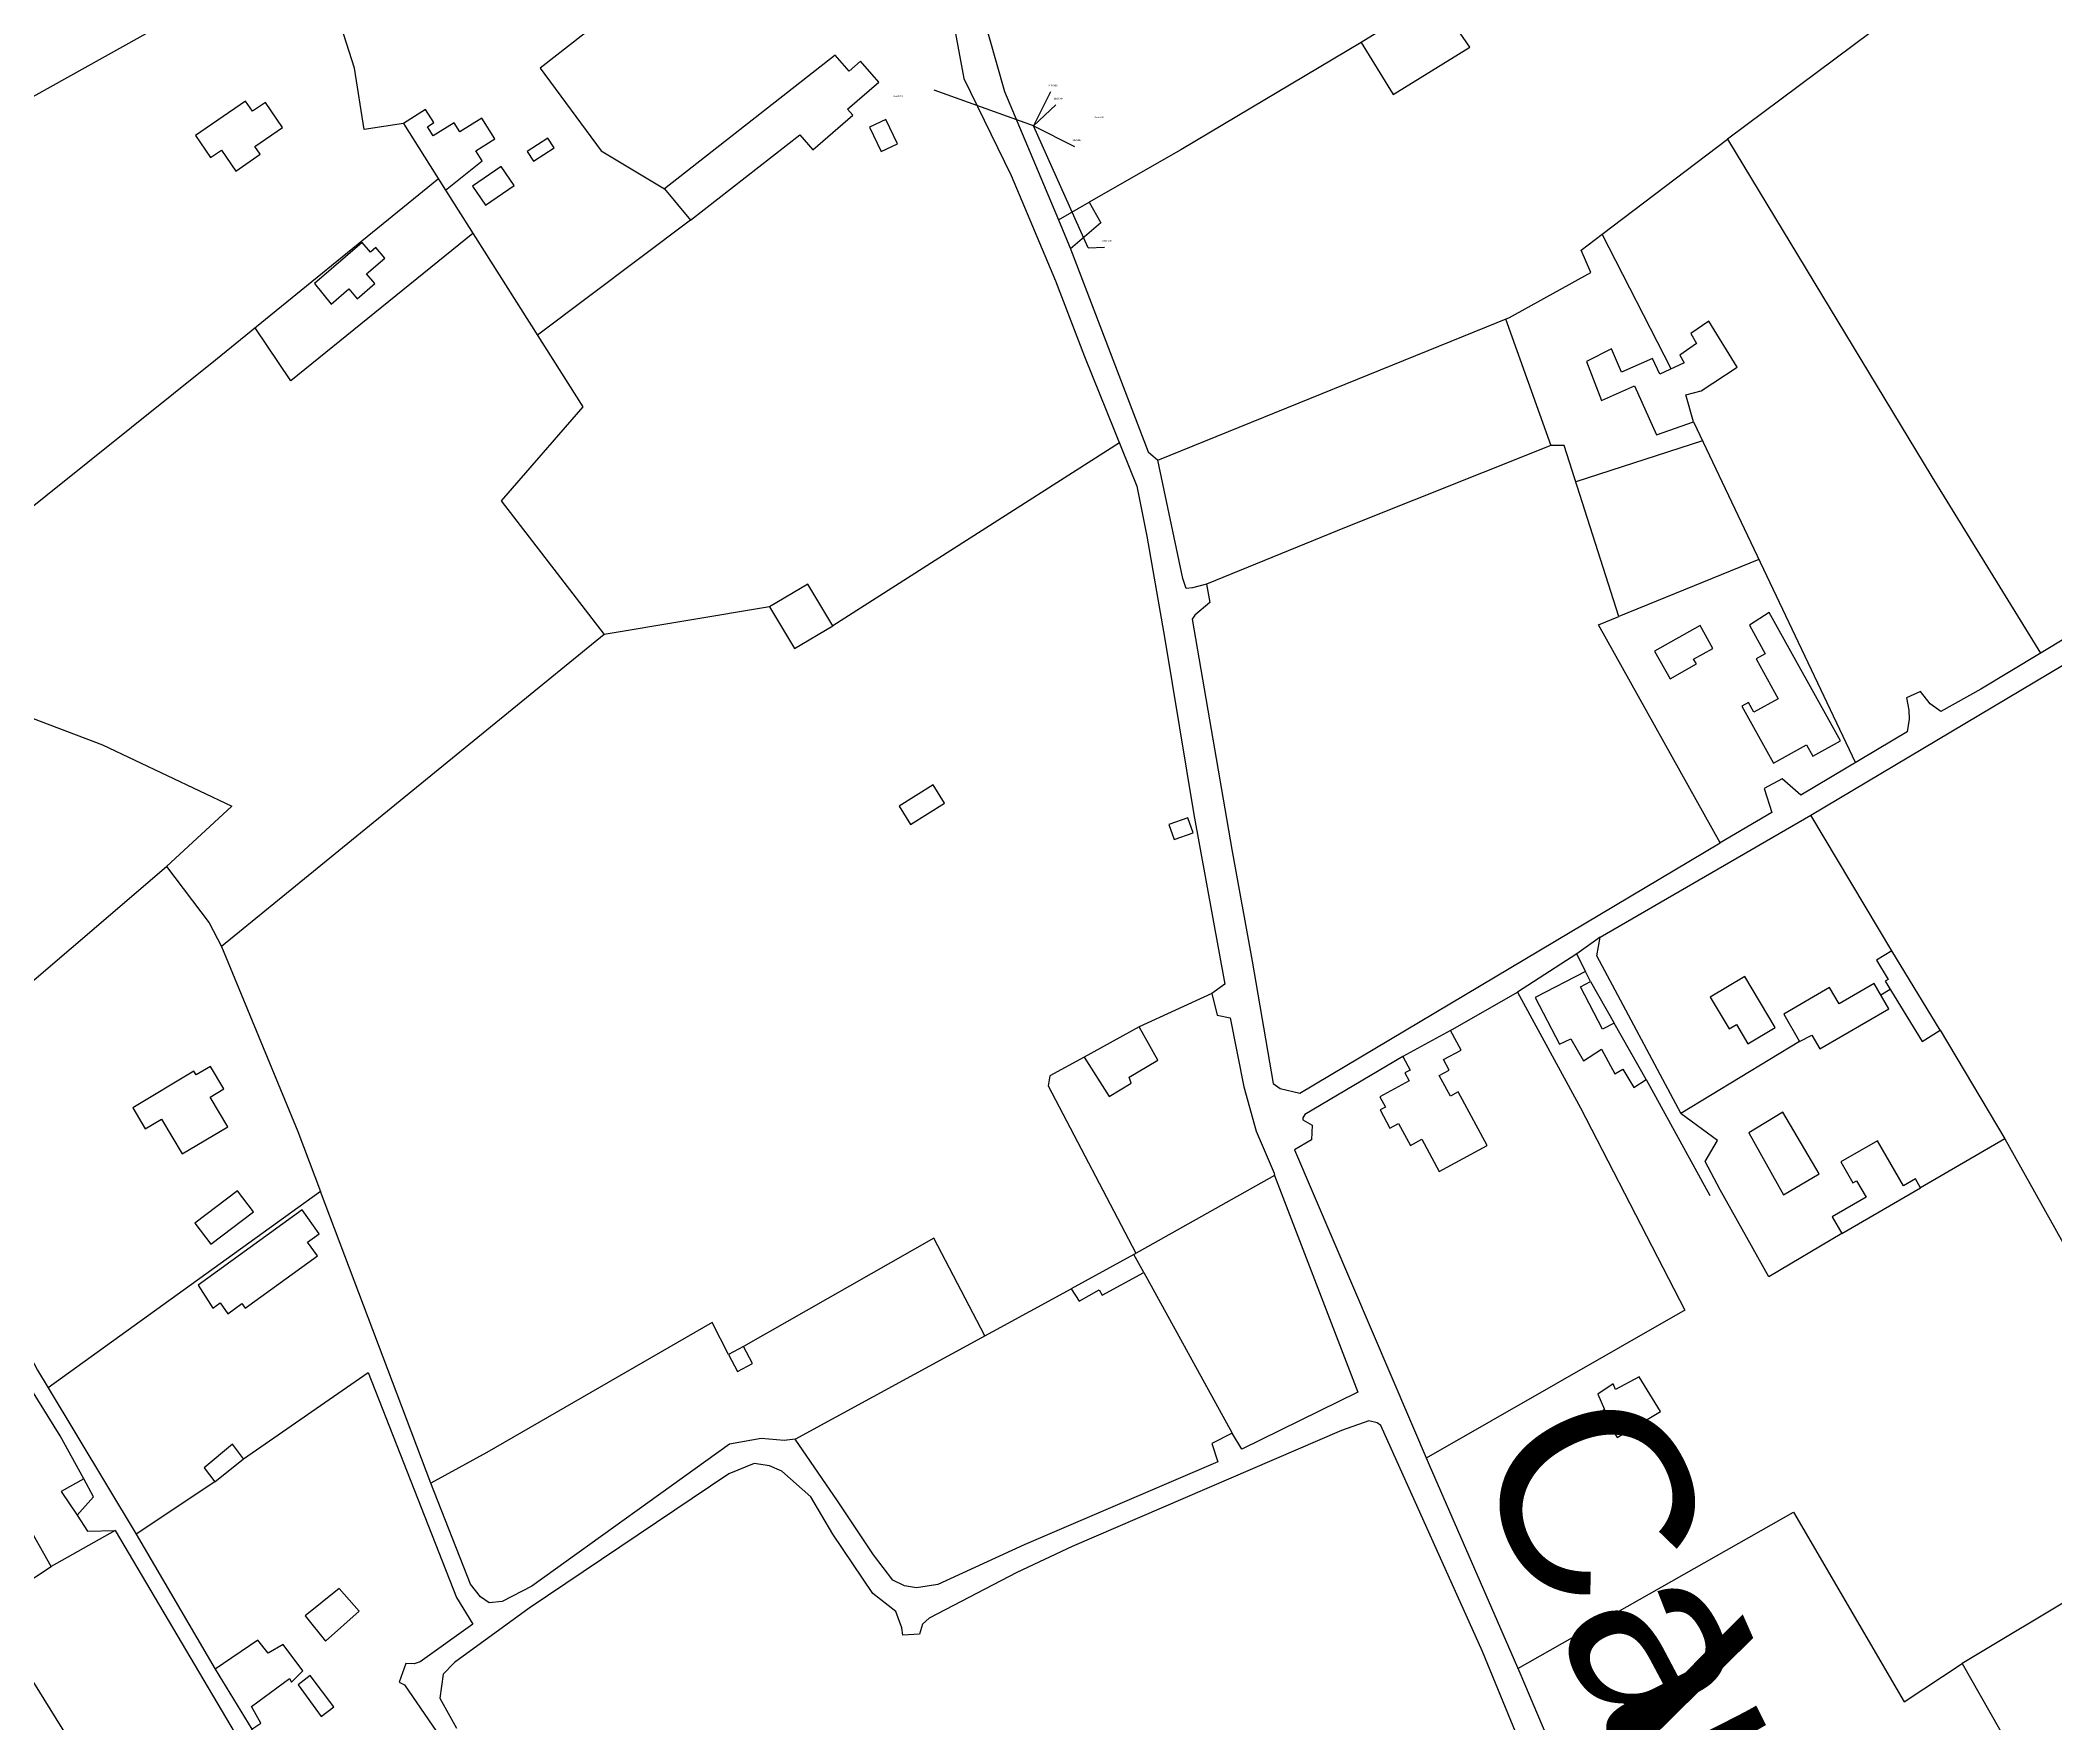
# Model space of a CAD drawing. Header units: millimetres. Extents: x 487814 to 495125, y 4392873 to 4398925.
# Drawn here: x 492807.4 to 493228.3, y 4395164.4 to 4395515.9 of the extents above; entities that cross this region are included whole.
import ezdxf
from ezdxf.enums import TextEntityAlignment as Align

# ---------------------------------------------------------------- set-up
doc = ezdxf.new("R2010")
doc.units = ezdxf.units.MM
doc.linetypes.add('Tramo_BT__380_A_E_Tr', pattern=[2, 1, 1])
doc.linetypes.add('Tramo_BT__380_A_P_Tr', pattern=[2, 1, 1])
for name, color, linetype in [('Acometida_rotulo', 7, 'Continuous'), ('Cartografia_Base', 8, 'Continuous'), ('Texto_Cartografia_Territorial', 7, 'Continuous'), ('Tramo_BT__380_A_E_Trazado', 10, 'Tramo_BT__380_A_E_Tr'), ('Tramo_BT__380_A_P_Trazado', 10, 'Tramo_BT__380_A_P_Tr')]:
    doc.layers.add(name, color=color, linetype=linetype)
doc.styles.get("Standard").update_dxf_attribs({"font": 'arial.ttf'})

msp = doc.modelspace()

# ---------------------------------------------------------------- linework, layer by layer
at = {"layer": 'Cartografia_Base'}
for p, q in [((493133.58, 4395475.47, 105.98), (493159.74, 4395495.28, 104.59)), ((492943.21, 4395478.4, 107.71), (492911.22, 4395454.35, 107.68)), ((493020.07, 4395478.47, 107.73), (493022.53, 4395472.43, 107.37)), ((493148.03, 4395447.34, 105.41), (493133.58, 4395475.47, 105.98)), ((493113.43, 4395457.77, 106.02), (493122.85, 4395431.34, 105.61)), ((493152.64, 4395436.31, 105.41), (493186.47, 4395365.07, 105.57)), ((493032.81, 4395431.92, 106.32), (492972.9, 4395393.71, 106.72)), ((493154.52, 4395432.34, 105), (493128.11, 4395423.75, 105.04)), ((493166.31, 4395407.52, 105), (493137.09, 4395395.6, 105.53)), ((492959.71, 4395397.63, 106.72), (492925.2, 4395391.85, 106.72)), ((493194.08, 4395325.84, 105.21), (493177.17, 4395354.17, 104.97)), ((493133.2, 4395328.64, 105.81), (493128.32, 4395325.21, 105.81)), ((493131.17, 4395319.38, 105.81), (493136.07, 4395310.72, 105.81)), ((493052.07, 4395316.93, 105.71), (493036.93, 4395309.93, 105.91)), ((493193.76, 4395317.73, 106.02), (493191.82, 4395316.54, 106.02)), ((493174.83, 4395306.88, 106.02), (493150.02, 4395291.88, 106.02)), ((493142.76, 4395298.93, 106.02), (493156.09, 4395274.74, 105.41)), ((492865.92, 4395275.57, 107.58), (492809.02, 4395234.59, 108.23)), ((492888.99, 4395214.68, 106.52), (492865.92, 4395275.57, 107.58)), ((493037.85, 4395258.66, 106.16), (493056.34, 4395225.09, 105.38)), ((492809.02, 4395234.59, 108.23), (492827.45, 4395203.99, 107.33)), ((492843.89, 4395214.93, 107.33), (492827.45, 4395203.99, 107.33)), ((492823.06, 4395204.8, 106), (492809.69, 4395197.27, 105.96)), ((492827.45, 4395203.99, 107.33), (492843.94, 4395175.81, 107.94)), ((492796.32, 4395188.51, 108.14), (492838.64, 4395120.67, 106.92))]:
    msp.add_line(p, q, dxfattribs=at)
for points in [[(493113.54, 4395675.09, 104.34), (493131.79, 4395650.9, 103.73), (493143.07, 4395634.18, 103.73), (493160.34, 4395608.03, 103.53), (493184.53, 4395570.64, 103.73), (493208.41, 4395531.63, 103.74), (493159.74, 4395495.28, 104.59)], [(492805.93, 4395504.23, 110.01), (492861.47, 4395535.29, 110.47), (492852.26, 4395551.32, 110.94), (492933.98, 4395604.3, 109.52), (492950.19, 4395612.24, 109.81)], [(492974.89, 4395559.4, 107.64), (492911.83, 4395510.13, 108.53), (492924.51, 4395492.85, 108.17), (492937.77, 4395484.94, 107.88)], [(492883.23, 4395498.6, 109.35), (492875.05, 4395497.33, 109.35), (492873.01, 4395510.1, 109.35), (492869.13, 4395522.32, 109.55), (492861.47, 4395535.29, 109.96)], [(493002.49, 4395527.38, 107.93), (493008.77, 4395505.28, 107.93), (493020.07, 4395478.47, 107.73), (493026.48, 4395482.14, 107.53)], [(493089.96, 4395504.6, 105.6), (493105.94, 4395514.48, 105.26), (493103.18, 4395518.52, 105.29), (493104.85, 4395519.55, 105.25), (493100.69, 4395526.28, 105.29), (493083.23, 4395515.48, 105.65), (493089.96, 4395504.6, 105.6)], [(492997.8, 4395521.48, 109.12), (493000.27, 4395507.99, 109.11), (493010.16, 4395487.7, 108.86), (493019.46, 4395465.7, 109.04), (493025.48, 4395449.91, 108.98), (493036.44, 4395422.85, 107.42), (493038.53, 4395412.41, 107.22), (493042.27, 4395390.89, 106.91), (493048.32, 4395354.26, 106.38), (493054.8, 4395318.87, 106.13), (493052.07, 4395316.93, 106.22), (493053.2, 4395312.36, 106.21), (493055.91, 4395311.84, 106.22), (493058.74, 4395297.4, 106.23), (493061.36, 4395288.18, 106.23), (493065.1, 4395279.4, 106.19), (493065.17, 4395278.92, 105.94), (493035.77, 4395262.43, 105.72)], [(493083.23, 4395515.48, 107.32), (493045.59, 4395493.07, 106.92), (493026.48, 4395482.14, 107.53)], [(492943.21, 4395478.4, 107.71), (492966.02, 4395496.2, 107.62), (492968.74, 4395493.07, 107.54), (492977.1, 4395500.34, 107.52), (492976.02, 4395501.59, 107.55), (492982.52, 4395507.24, 107.5), (492978.73, 4395511.6, 107.56), (492976.31, 4395509.5, 107.6), (492973.38, 4395512.87, 107.65), (492937.77, 4395484.94, 107.88), (492943.21, 4395478.4, 107.71)], [(492890.55, 4395487, 109.66), (492843.97, 4395449.18, 109.24), (492799.78, 4395413.73, 109.54), (492766.68, 4395479.86, 109.78), (492793.35, 4395495.68, 109.78), (492802.13, 4395499.09, 109.78), (492805.93, 4395504.23, 110.01)], [(492848.22, 4395488.65, 108.56), (492853.32, 4395492.14, 108.59), (492852.21, 4395493.77, 108.62), (492858.01, 4395497.74, 108.64), (492854.44, 4395502.96, 108.74), (492851.75, 4395501.12, 108.73), (492850.29, 4395503.25, 108.77), (492839.83, 4395496.09, 108.72), (492842.94, 4395491.48, 108.64), (492845.22, 4395493.04, 108.65), (492848.22, 4395488.65, 108.56)], [(492892.02, 4395484.68, 108.25), (492899.72, 4395490.75, 108.3), (492898.37, 4395492.88, 108.34), (492902.35, 4395495.4, 108.36), (492899.64, 4395499.69, 108.44), (492895.06, 4395496.8, 108.42), (492893.84, 4395498.74, 108.45), (492889.48, 4395495.98, 108.44), (492888.27, 4395497.9, 108.47), (492889.61, 4395498.75, 108.48), (492887.86, 4395501.52, 108.53), (492883.23, 4395498.6, 108.51), (492892.02, 4395484.68, 108.25)], [(492983.01, 4395492.7, 110.43), (492986.43, 4395494.32, 110.43), (492984.01, 4395499.42, 110.43), (492980.59, 4395497.8, 110.43), (492983.01, 4395492.7, 110.43)], [(492910.42, 4395490.68, 109.68), (492914.73, 4395493.47, 109.68), (492913.39, 4395495.54, 109.68), (492909.08, 4395492.75, 109.68), (492910.42, 4395490.68, 109.68)], [(493159.74, 4395495.28, 104.59), (493202.46, 4395424.79, 104.39), (493225.14, 4395387.94, 104.32)], [(492900.37, 4395481.54, 110.89), (492906.39, 4395485.65, 110.89), (492903.68, 4395489.61, 110.89), (492897.66, 4395485.5, 110.89), (492900.37, 4395481.54, 110.89)], [(492892.02, 4395484.68, 109.15), (492920.7, 4395439.38, 108.74), (492903.69, 4395419.79, 108.14), (492925.2, 4395391.85, 108.14), (492845.27, 4395326.74, 108.59)], [(492766.68, 4395479.86, 109.75), (492751.08, 4395470.86, 109.75), (492750.44, 4395469.92, 109.75), (492749.95, 4395467.45, 109.75), (492750.49, 4395464.23, 109.75), (492763.43, 4395436.45, 109.35), (492777.45, 4395405.38, 108.95), (492790.39, 4395378.46, 108.95), (492800.42, 4395376.43, 108.74), (492820.41, 4395368.82, 108.34), (492847.44, 4395356.03, 108.14), (492833.76, 4395343.41, 109.35)], [(493026.48, 4395482.14, 107.53), (493028.91, 4395477.83, 107.17), (493022.53, 4395472.43, 107.37), (493038.76, 4395430, 106.97), (493040.79, 4395428.29, 106.76)], [(492897.76, 4395475.61, 108.74), (492859.75, 4395444.85, 108.54), (492852.27, 4395455.92, 108.54)], [(493050.95, 4395402.38, 106.02), (493048.06, 4395401.61, 106.82), (493046.74, 4395401.46, 106.01), (493046.03, 4395403.57, 106.01), (493040.79, 4395428.29, 106.82), (493114.22, 4395458.09, 106.62), (493131.21, 4395467.46, 106.21), (493129.19, 4395472.15, 106.21), (493133.58, 4395475.47, 105.98)], [(492868.12, 4395460.84, 108.03), (492871.81, 4395464.03, 108.05), (492873.58, 4395461.99, 108.01), (492877.26, 4395465.17, 108.04), (492875.54, 4395467.17, 108.08), (492879.36, 4395470.47, 108.11), (492877.48, 4395472.65, 108.15), (492876.37, 4395471.69, 108.14), (492874.61, 4395473.73, 108.18), (492864.67, 4395465.14, 108.11), (492868.12, 4395460.84, 108.03)], [(493145.66, 4395446.23, 105.06), (493144.13, 4395449.53, 105.07), (493137.61, 4395446.67, 105.09), (493135.52, 4395451.52, 105.11), (493130.29, 4395448.86, 105.12), (493133.48, 4395440.73, 105.09), (493140.32, 4395443.8, 105.07), (493144.94, 4395433.55, 105.03), (493152.64, 4395436.31, 105.01), (493151.09, 4395441.92, 105.03), (493154.25, 4395442.74, 105.02), (493161.81, 4395447.66, 105), (493155.85, 4395457.3, 105.03), (493152.1, 4395454.75, 105.05), (493153.32, 4395452.64, 105.04), (493149.8, 4395450.19, 105.06), (493150.73, 4395448.6, 105.05), (493145.66, 4395446.23, 105.06)], [(493047.94, 4395395.05, 106.82), (493056.22, 4395346.94, 106.21), (493060.48, 4395323.69, 106.21), (493064.89, 4395298.09, 106.21), (493066.35, 4395297.09, 106.21), (493070.46, 4395296.09, 106.21), (493158.25, 4395348.34, 106.07), (493132.86, 4395393.87, 105.61), (493137.09, 4395395.6, 105.53), (493125.69, 4395431.35, 105.61), (493122.85, 4395431.34, 105.61), (493080.1, 4395414.31, 105.81), (493050.95, 4395402.38, 106.02), (493051.64, 4395398.58, 106.82), (493048.55, 4395395.91, 106.82), (493047.94, 4395395.05, 106.82)], [(493273.88, 4395426.13, 103.31), (493275.17, 4395423.29, 103.91), (493275.15, 4395419.91, 104.32), (493274.76, 4395418.27, 104.32), (493274.27, 4395417.54, 104.32), (493212.66, 4395380.42, 105.53), (493204.33, 4395375.81, 105.33), (493202.1, 4395377.42, 105.53), (493200.05, 4395379.97, 105.93), (493197.14, 4395378.61, 106.01), (493197.67, 4395376.05, 106.01), (493197.71, 4395374.18, 106.01), (493197.28, 4395371.52, 105.57), (493175.11, 4395358.3, 106.41), (493171.16, 4395361.73, 106.21), (493167.45, 4395359.72, 106.01), (493169.02, 4395354.73, 106.01), (493158.25, 4395348.34, 106.07)], [(493177.17, 4395354.17, 104.97), (493250.24, 4395397.63, 105.01), (493283.38, 4395417.96, 104.11), (493285.47, 4395417.66, 104.03), (493286.8, 4395416.84, 104.03), (493288.74, 4395415.25, 104.02), (493307.05, 4395380.63, 103.58), (493326.52, 4395343.4, 102.98), (493337.59, 4395318.47, 103.38)], [(492964.93, 4395388.93, 106.36), (492972.9, 4395393.71, 106.45), (492967.68, 4395402.41, 106.53), (492959.71, 4395397.63, 106.5), (492964.93, 4395388.93, 106.36)], [(493168.45, 4395396.45, 104.41), (493164.34, 4395393.81, 104.51), (493167.65, 4395387.85, 104.35), (493165.72, 4395386.77, 104.4), (493170.35, 4395378.44, 104.17), (493165.29, 4395375.63, 104.3), (493164.14, 4395377.7, 104.36), (493162.73, 4395376.91, 104.39), (493169.34, 4395365.02, 104.07), (493176.25, 4395368.86, 103.9), (493177.58, 4395366.47, 103.88), (493183.34, 4395369.67, 103.78), (493168.45, 4395396.45, 104.41)], [(493147.77, 4395382.62, 104.79), (493153.3, 4395385.72, 104.76), (493152.68, 4395386.73, 104.79), (493156.7, 4395388.98, 104.69), (493154.03, 4395393.75, 104.82), (493144.52, 4395388.42, 104.84), (493147.77, 4395382.62, 104.79)], [(492989.17, 4395352.22, 110.97), (492996.23, 4395356.64, 110.97), (492993.85, 4395360.45, 110.97), (492986.79, 4395356.03, 110.97), (492989.17, 4395352.22, 110.97)], [(493044.18, 4395349.04, 108.54), (493048.17, 4395350.42, 108.54), (493047.08, 4395353.57, 108.54), (493043.09, 4395352.19, 108.54), (493044.18, 4395349.04, 108.54)], [(493183.63, 4395266.8, 105.41), (493168.38, 4395257.76, 105.41), (493158.21, 4395275.92, 105.81), (493155.07, 4395281.82, 105.81), (493157.69, 4395286.24, 105.81), (493150.06, 4395291.8, 105.81), (493132.46, 4395324.76, 105.81), (493133.2, 4395328.64, 105.81), (493177.17, 4395354.17, 104.97)], [(492774.45, 4395292.65, 109.15), (492833.76, 4395343.41, 109.35), (492842.66, 4395331.69, 109.15), (492845.27, 4395326.74, 108.59)], [(492845.27, 4395326.74, 108.59), (492861.16, 4395288.08, 107.53), (492865.92, 4395275.57, 107.58)], [(493130.09, 4395321.47, 105.81), (493128.32, 4395325.21, 105.81), (493115.91, 4395317.2, 105.61)], [(493200.4, 4395306.86, 106.02), (493204.17, 4395309.28, 106.02), (493194.08, 4395325.84, 106.02), (493190.85, 4395323.85, 106.02), (493193.33, 4395319.83, 106.02), (493192.71, 4395319.45, 106.02), (493200.4, 4395306.86, 106.02)], [(493131.17, 4395319.38, 104.64), (493130.09, 4395321.47, 104.65), (493119.62, 4395316.06, 104.73), (493124.66, 4395306.31, 104.7), (493127.04, 4395307.43, 104.68), (493129.69, 4395302.85, 104.63), (493133.47, 4395305.3, 104.59), (493136.27, 4395300.16, 104.53), (493137.94, 4395301.09, 104.51), (493140.19, 4395297.3, 104.47), (493142.76, 4395298.93, 104.44), (493136.07, 4395310.72, 104.57), (493133.65, 4395309.47, 104.6), (493129.09, 4395318.3, 104.66), (493131.17, 4395319.38, 104.64)], [(493164.04, 4395306.42, 104.17), (493169.74, 4395309.82, 104.1), (493163.39, 4395320.47, 104.22), (493156.14, 4395316.15, 104.31), (493160.11, 4395309.53, 104.24), (493161.64, 4395310.44, 104.22), (493164.04, 4395306.42, 104.17)], [(493101.93, 4395309.16, 106.83), (493115.91, 4395317.2, 107.43), (493129.09, 4395293.04, 105.61), (493150.85, 4395250.81, 107.23), (493096.86, 4395219.86, 107.84)], [(493179.04, 4395305.32, 103.96), (493193.46, 4395313.71, 103.86), (493190.4, 4395318.98, 103.93), (493183.09, 4395314.73, 103.97), (493181.1, 4395318.15, 104.01), (493171.52, 4395312.57, 104.09), (493174.83, 4395306.88, 104.02), (493177.37, 4395308.18, 103.99), (493179.04, 4395305.32, 103.96)], [(493030.62, 4395295.4, 105.37), (493035.26, 4395298.18, 105.35), (493034.8, 4395299.46, 105.35), (493040.77, 4395303, 105.29), (493036.93, 4395309.93, 105.3), (493025.38, 4395303.59, 105.42), (493030.62, 4395295.4, 105.37)], [(493093.3, 4395298.68, 104.93), (493087.18, 4395295.36, 104.98), (493088.35, 4395293.2, 104.97), (493087.21, 4395292.58, 104.98), (493089.26, 4395288.79, 104.97), (493091.09, 4395289.78, 104.96), (493093.58, 4395285.19, 104.94), (493095.93, 4395286.47, 104.92), (493099.58, 4395279.74, 104.9), (493109.6, 4395285.17, 104.82), (493103.52, 4395296.39, 104.86), (493101.91, 4395295.48, 104.88), (493099.57, 4395299.8, 104.89), (493101.64, 4395300.92, 104.87), (493100.46, 4395303.1, 104.88), (493104.14, 4395305.09, 104.85), (493101.93, 4395309.16, 104.86), (493091.97, 4395303.76, 104.93), (493093.51, 4395300.92, 104.93), (493092.41, 4395300.33, 104.93), (493093.3, 4395298.68, 104.93)], [(493204.17, 4395309.28, 105), (493217.67, 4395286.53, 105.41), (493200.07, 4395276.29, 105.41)], [(493025.38, 4395303.59, 105.51), (493018.26, 4395299.69, 105.51), (493017.89, 4395297.65, 105.51), (493036.23, 4395262.68, 105.51)], [(493091.97, 4395303.76, 107.02), (493071.52, 4395291.63, 107.63), (493071.07, 4395290.94, 107.63), (493071.09, 4395290.51, 107.63), (493073.03, 4395289.42, 107.22), (493072.87, 4395286.33, 107.22), (493069.37, 4395284.29, 107.22), (493097.44, 4395218.5, 106.41), (493116.38, 4395175.08, 104.39), (493124.77, 4395155.33, 104.19), (493135.75, 4395128.55, 104.39), (493151.15, 4395085.02, 104.59), (493156.99, 4395085.57, 104.59)], [(492837.03, 4395283.4, 106.83), (492846.55, 4395289.07, 106.79), (492842.87, 4395295.25, 106.91), (492845.76, 4395296.97, 106.9), (492842.96, 4395301.67, 106.99), (492839.96, 4395299.89, 107.01), (492839.5, 4395300.67, 107.02), (492826.7, 4395293.05, 107.07), (492829.3, 4395288.67, 106.99), (492832.69, 4395290.69, 106.97), (492837.03, 4395283.4, 106.83)], [(493171.35, 4395292.11, 104.02), (493164.25, 4395287.8, 104.11), (493171.44, 4395274.85, 103.97), (493178.91, 4395279.22, 103.88), (493171.35, 4395292.11, 104.02)], [(493183.63, 4395266.8, 103.77), (493200.07, 4395276.29, 103.58), (493199.03, 4395278.19, 103.6), (493196.53, 4395276.75, 103.63), (493191.11, 4395286.15, 103.73), (493183.43, 4395281.72, 103.82), (493185.95, 4395277.36, 103.78), (493186.74, 4395277.82, 103.77), (493188.73, 4395274.37, 103.73), (493181.63, 4395270.27, 103.81), (493183.63, 4395266.8, 103.77)], [(493217.67, 4395286.53, 103.39), (493234.64, 4395256.22, 103.74), (493258.82, 4395207, 103.09), (493208.77, 4395177.01, 104.21)], [(493065.17, 4395278.92, 105.81), (493082.56, 4395233.66, 105.4), (493058.35, 4395221.77, 105.4), (493056.34, 4395225.09, 105.38)], [(492843.02, 4395264.57, 108.89), (492851.93, 4395271.31, 108.89), (492848.6, 4395275.71, 108.89), (492839.69, 4395268.97, 108.89), (492843.02, 4395264.57, 108.89)], [(492846.58, 4395250.04, 106.3), (492849.51, 4395252.16, 106.29), (492850.19, 4395251.21, 106.27), (492865.27, 4395262.12, 106.24), (492863.21, 4395264.97, 106.3), (492865.67, 4395266.75, 106.29), (492862.09, 4395271.7, 106.4), (492840.36, 4395255.98, 106.45), (492843.45, 4395251.2, 106.35), (492844.96, 4395252.29, 106.35), (492846.58, 4395250.04, 106.3)], [(493004.64, 4395245.39, 104.9), (492994.05, 4395265.79, 105.31), (492954.29, 4395243.19, 105.71)], [(493024.35, 4395252.69, 105.19), (493028.57, 4395255.02, 105.2), (493029.2, 4395253.88, 105.19), (493037.85, 4395258.66, 105.2), (493035.77, 4395262.43, 105.23), (493022.69, 4395255.21, 105.21), (493024.35, 4395252.69, 105.19)], [(492803.11, 4395254.44, 108.54), (492805.29, 4395251.06, 108.54), (492804.02, 4395246.79, 108.54), (492803.88, 4395245.53, 108.54), (492804.29, 4395242.95, 108.54), (492806.81, 4395238.25, 108.34), (492809.02, 4395234.59, 108.23)], [(493056.34, 4395225.09, 105.38), (493052.08, 4395222.91, 105.41), (493053.35, 4395219.09, 105.4), (493012.91, 4395201.77, 105.43), (492994.87, 4395193.52, 105.89), (492990.42, 4395192.8, 105.8), (492987.88, 4395193.22, 105.78), (492985.42, 4395194.41, 105.76), (492981.39, 4395199.67, 105.76), (492973.93, 4395210.96, 105.74), (492965.03, 4395223.86, 106.52), (493022.69, 4395255.21, 107.04)], [(492816.53, 4395215.59, 107.53), (492811.56, 4395224.53, 107.53), (492796.27, 4395249.11, 108.59), (492770.16, 4395227.04, 108.95)], [(492951.12, 4395241.51, 105.51), (492947.7, 4395248.22, 105.51), (492900.68, 4395221.03, 106.12), (492888.99, 4395214.68, 106.52)], [(492953, 4395237.95, 107.33), (492956.17, 4395239.63, 107.33), (492954.29, 4395243.19, 107.33), (492951.12, 4395241.51, 107.33), (492953, 4395237.95, 107.33)], [(492849.87, 4395219.71, 107.33), (492875.91, 4395237.73, 107.33), (492894.31, 4395190.75, 106.92), (492897.75, 4395185.22, 107.13), (492886.71, 4395177.37, 106.72), (492885.5, 4395176.95, 106.92), (492883.75, 4395177.03, 107.33), (492882.37, 4395173.11, 107.13), (492883.5, 4395172.51, 107.13), (492900.2, 4395148.19, 106.12), (492901.58, 4395145.05, 105.91), (492901.51, 4395142.98, 105.91), (492900.93, 4395141.14, 105.91), (492899.69, 4395139.93, 105.91), (492896.87, 4395138.04, 105.91), (492876.72, 4395123.46, 106.52), (492875.98, 4395123.1, 106.52), (492874.99, 4395123.33, 106.72), (492851.61, 4395163.28, 107.53)], [(493136.75, 4395224.21, 104.34), (493145.77, 4395229.6, 104.22), (493141.32, 4395236.83, 104.28), (493136.37, 4395234.21, 104.35), (493135.89, 4395235.39, 104.36), (493132.71, 4395233.23, 104.4), (493134.11, 4395230.04, 104.38), (493133.48, 4395229.57, 104.39), (493136.75, 4395224.21, 104.34)], [(493130.51, 4395126.13, 103.58), (493108.61, 4395179.51, 104.19), (493087.4, 4395226.68, 105.4), (493086.58, 4395227.26, 105.4), (493084.87, 4395227.65, 105.4), (493079.16, 4395225.67, 105.6), (493022.93, 4395201.41, 104.8), (493011.36, 4395196.02, 104.8), (492993.02, 4395186.49, 105), (492991.66, 4395185.24, 105), (492991.05, 4395183.11, 105), (492987.57, 4395182.94, 105), (492987.36, 4395184.46, 105), (492986.09, 4395187.86, 105), (492981.27, 4395191.64, 105), (492972.9, 4395204.03, 105), (492968.36, 4395211.8, 105), (492962.26, 4395217.14, 105), (492959.69, 4395218.29, 105), (492956.48, 4395218.76, 105), (492951.23, 4395216.6, 105), (492909.52, 4395188.52, 105), (492893.89, 4395177.18, 105), (492891.52, 4395174.76, 105), (492890.84, 4395169.79, 105), (492894.36, 4395163.48, 105)], [(492843.89, 4395214.93, 107.59), (492849.87, 4395219.71, 107.59), (492847.55, 4395222.77, 107.59), (492841.62, 4395217.85, 107.59), (492843.89, 4395214.93, 107.59)], [(492965.03, 4395223.86, 105.91), (492962.73, 4395223.55, 105.91), (492957.95, 4395223.96, 105.91), (492951.35, 4395222.83, 105.31), (492910.03, 4395193.17, 105.51), (492903.84, 4395189.91, 105.51), (492901.14, 4395189.65, 105.51), (492899.34, 4395190.91, 105.91), (492897.27, 4395193.54, 106.32), (492888.99, 4395214.68, 106.52)], [(492815.09, 4395207.99, 108.89), (492818.5, 4395211.82, 108.89), (492816.53, 4395215.59, 108.89), (492811.75, 4395212.93, 108.89), (492815.09, 4395207.99, 108.89)], [(492796.32, 4395188.51, 105.92), (492809.69, 4395197.27, 105.96), (492804.21, 4395207, 106.17), (492797.94, 4395203.72, 106.15), (492796.82, 4395205.7, 106.2), (492791.33, 4395202.5, 106.18), (492787.52, 4395208.07, 106.3), (492785.95, 4395207.4, 106.3), (492784.38, 4395209.92, 106.36), (492782.15, 4395208.65, 106.35), (492789.13, 4395198.07, 106.12), (492793.96, 4395200.87, 106.14), (492795.52, 4395198.47, 106.08), (492794.49, 4395197.81, 106.08), (492798.12, 4395192.03, 105.96), (492795.16, 4395190.57, 105.96), (492796.32, 4395188.51, 105.92)], [(492815.09, 4395207.99, 108.34), (492817.3, 4395204.64, 107.94), (492823.06, 4395204.8, 107.33), (492862.8, 4395137.56, 106.72)], [(493116, 4395175.95, 104.6), (493173.57, 4395208.61, 104), (493196.66, 4395168.97, 103.4), (493208.77, 4395177.01, 104.21)], [(492866.99, 4395181.67, 107.59), (492873.97, 4395187.89, 107.59), (492869.84, 4395192.63, 107.59), (492862.71, 4395186.96, 107.59), (492866.99, 4395181.67, 107.59)], [(492851.61, 4395163.28, 105.41), (492853.48, 4395164.54, 105.39), (492851.54, 4395168.01, 105.43), (492859.47, 4395173.88, 105.33), (492859.88, 4395173.12, 105.32), (492862.25, 4395175.49, 105.29), (492858.13, 4395180.95, 105.37), (492855.03, 4395179.18, 105.41), (492852.87, 4395181.89, 105.45), (492843.94, 4395175.81, 105.56), (492851.61, 4395163.28, 105.41)], [(493208.77, 4395177.01, 104.21), (493231.6, 4395136.85, 104.09), (493239.71, 4395123.7, 103.93)], [(492866.1, 4395165.93, 106.78), (492868.71, 4395167.98, 106.78), (492863.79, 4395174.52, 106.78), (492861.24, 4395172.56, 106.78), (492866.1, 4395165.93, 106.78)]]:
    msp.add_polyline3d(points, dxfattribs=at)
at = {"layer": 'Tramo_BT__380_A_E_Trazado', "flags": 128}
msp.add_lwpolyline([(493026.25, 4395472.61), (493014.81, 4395498.08)], dxfattribs=at)
at = {"layer": 'Tramo_BT__380_A_P_Trazado', "flags": 128}
for points in [[(493014.81, 4395498.08), (492994.1, 4395505.55)], [(493018.37, 4395505.19), (493014.81, 4395498.08)], [(493019.52, 4395502.45), (493014.81, 4395498.08)], [(493014.81, 4395498.08), (493023.4, 4395493.79)], [(493026.25, 4395472.61), (493029.68, 4395472.73)]]:
    msp.add_lwpolyline(points, dxfattribs=at)

# ---------------------------------------------------------------- texts
at = {"layer": 'Acometida_rotulo'}
for s, p in [('0183466', (493017.94, 4395506.22)), ('0183554', (492985.57, 4395504.03)), ('0183380', (493019.09, 4395503.48)), ('0556178', (493027.56, 4395499.62)), ('0183447', (493022.97, 4395494.82)), ('0184303', (493029.25, 4395473.76))]:
    msp.add_text(s, height=0.35, dxfattribs=at).set_placement(p, align=Align.BOTTOM_LEFT)
at = {"layer": 'Texto_Cartografia_Territorial'}
for s, rotation, p in [('Camí', -63.1338, (493105.36, 4395220.54)), ('Vell', -66.0724, (493126.87, 4395171.52))]:
    msp.add_text(s, height=39.37, rotation=rotation, dxfattribs=at).set_placement(p)

doc.saveas('drawing.dxf')
